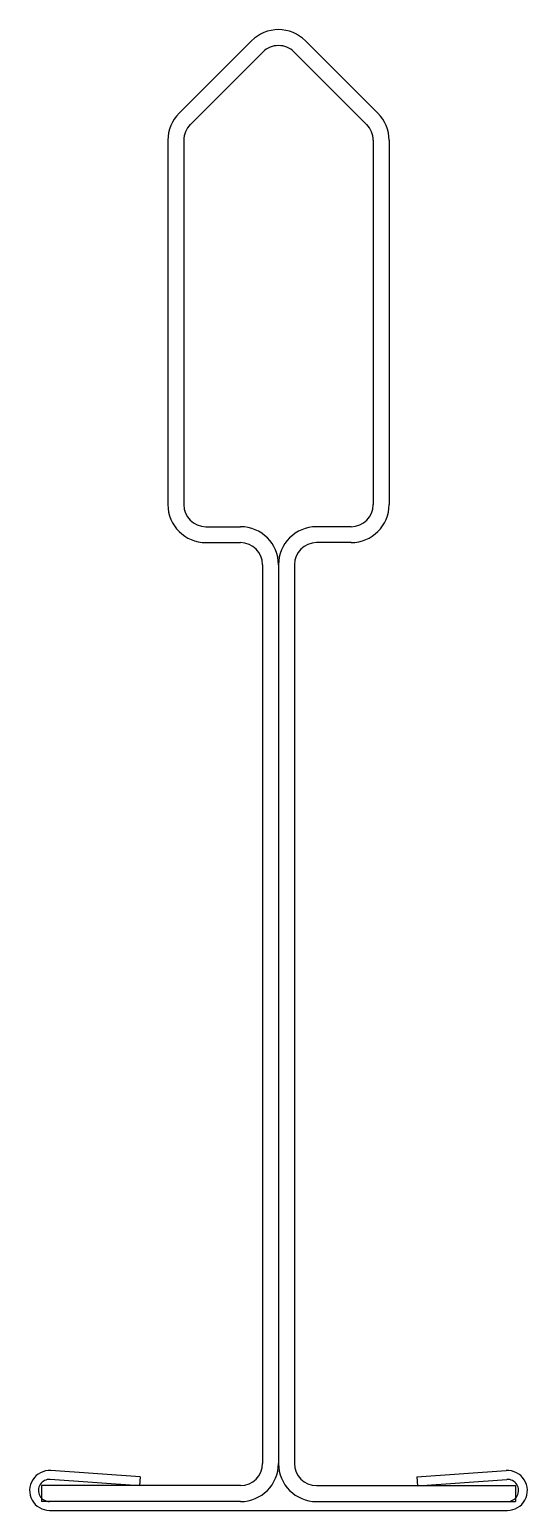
# Model space of a CAD drawing. Header units: inches. Extents: x -0.28 to 0.28, y 0 to 1.67.
import ezdxf

# ---------------------------------------------------------------- set-up
doc = ezdxf.new("R2010")
doc.units = ezdxf.units.IN
doc.header["$LTSCALE"] = 0.5
doc.header["$MEASUREMENT"] = 0
doc.layers.add('Ceiling', color=42, linetype='CONTINUOUS')

msp = doc.modelspace()

# ---------------------------------------------------------------- linework, layer by layer
at = {"layer": 'Ceiling', "transparency": 16777216}
for p, q in [((-0.0304, 1.6613), (-0.113, 1.5787)), ((0.0304, 1.6613), (0.113, 1.5787)), ((-0.0177, 1.6486), (-0.1003, 1.566)), ((0.0177, 1.6486), (0.1003, 1.566)), ((-0.125, 1.5489), (-0.125, 1.137)), ((-0.107, 1.5489), (-0.107, 1.137)), ((0.107, 1.5489), (0.107, 1.137)), ((0.125, 1.5489), (0.125, 1.137)), ((-0.082, 1.112), (-0.043, 1.112)), ((0.082, 1.112), (0.043, 1.112)), ((-0.082, 1.094), (-0.043, 1.094)), ((0.082, 1.094), (0.043, 1.094)), ((-0.018, 1.069), (-0.018, 0.053)), ((0, 1.069), (0, 0.053)), ((0.018, 1.069), (0.018, 0.053)), ((0, 1.007), (0, 0.7525)), ((0.018, 1.007), (0.018, 0.7525)), ((-0.157, 0.0279), (-0.2579, 0.035)), ((-0.1563, 0.0378), (-0.2572, 0.0449)), ((-0.1563, 0.0378), (-0.157, 0.0279)), ((0.1563, 0.0378), (0.2572, 0.0449)), ((0.1563, 0.0378), (0.157, 0.0279)), ((0.157, 0.0279), (0.2579, 0.035)), ((-0.043, 0.028), (-0.2678, 0.028)), ((-0.2678, 0.028), (-0.2678, 0.01)), ((0.043, 0.028), (0.2678, 0.028)), ((0.2678, 0.028), (0.2678, 0.01)), ((-0.043, 0.01), (-0.2678, 0.01)), ((-0.2588, 0), (0.2588, 0)), ((0.043, 0.01), (0.2678, 0.01))]:
    msp.add_line(p, q, dxfattribs=at)
for centre, radius, start, end in [((0, 1.6309), 0.043, 90, 135), ((0, 1.6309), 0.043, 45, 90), ((0, 1.6309), 0.025, 90, 135), ((0, 1.6309), 0.025, 45, 90), ((-0.082, 1.5489), 0.043, 134.9999, 179.9999), ((0.082, 1.5489), 0.043, 0.0001, 45.0001), ((-0.082, 1.5489), 0.025, 134.9999, 179.9999), ((0.082, 1.5489), 0.025, 0.0001, 45.0001), ((-0.082, 1.137), 0.043, 180, 270), ((-0.082, 1.137), 0.025, 180, 270), ((0.082, 1.137), 0.043, 270, 360), ((0.082, 1.137), 0.025, 270, 360), ((-0.043, 1.069), 0.043, 360, 90), ((0.043, 1.069), 0.043, 90, 180), ((-0.043, 1.069), 0.025, 360, 90), ((0.043, 1.069), 0.025, 90, 180), ((-0.043, 0.053), 0.025, 270, 0), ((-0.043, 0.053), 0.043, 270, 0), ((0.043, 0.053), 0.043, 180, 270), ((0.043, 0.053), 0.025, 180, 270), ((-0.2588, 0.0225), 0.0225, 85.9755, 269.9996), ((-0.2588, 0.0225), 0.0125, 85.9753, 269.9996), ((0.2588, 0.0225), 0.0225, 270.0004, 94.0245), ((0.2588, 0.0225), 0.0125, 270.0004, 94.0247)]:
    msp.add_arc(centre, radius, start, end, dxfattribs=at)

doc.saveas('drawing.dxf')
